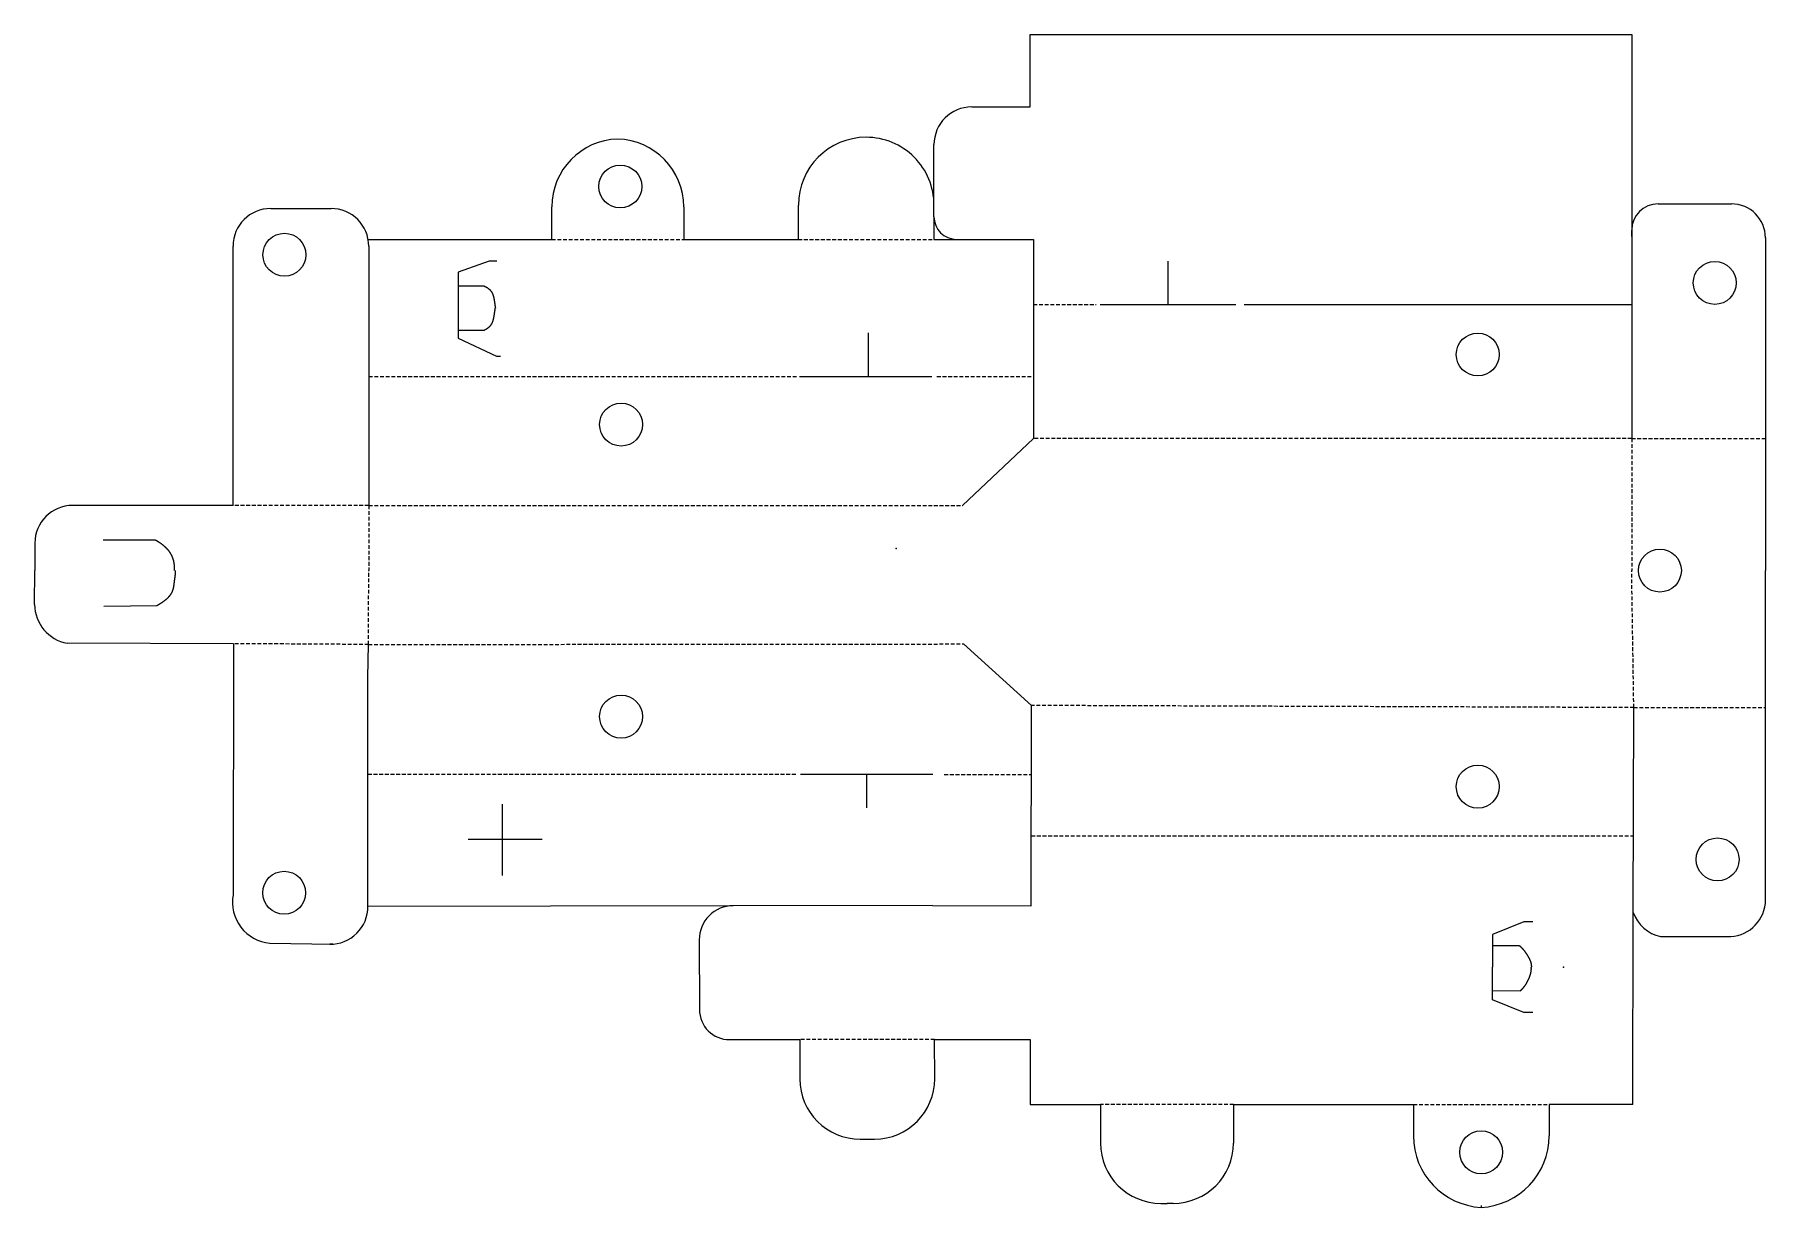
# Model space of a CAD drawing. Header units: millimetres. Extents: x -114 to 115, y -82 to 74.
import ezdxf

# ---------------------------------------------------------------- set-up
doc = ezdxf.new("R2010")
doc.units = ezdxf.units.MM
doc.linetypes.add('DASHED', pattern=[0.75, 0.5, -0.25])
doc.layers.get('0').update_dxf_attribs({"linetype": 'CONTINUOUS'})

msp = doc.modelspace()

# ---------------------------------------------------------------- linework, layer by layer
for p, q in [((17.75, 64.48), (17.75, 74.07)), ((17.75, 74.07), (97.57, 74.07)), ((97.57, 74.07), (97.57, 20.49)), ((10, 64.48), (17.75, 64.48)), ((5, 49.91), (5, 59.48)), ((-83.01, 51), (-75, 51)), ((-45.71, 46.91), (-45.71, 51.21)), ((-28.21, 51.21), (-28.21, 46.91)), ((-13, 46.91), (-13, 51.45)), ((101.07, 51.62), (110.81, 51.62)), ((5, 49.91), (5, 46.91)), ((-88.01, 11.6), (-88.01, 46)), ((-70.08, 46.91), (-45.71, 46.91)), ((-70, 46), (-70, 11.6)), ((-28.21, 46.91), (-13, 46.91)), ((5, 46.91), (18.19, 46.91)), ((7, 46.91), (8, 46.91)), ((18.19, 46.91), (18.19, 20.49)), ((97.57, 47.28), (97.57, 48.12)), ((115.31, 47.12), (115.31, 2.96)), ((-54, 44), (-58.14, 42.55)), ((-53, 44), (-54, 44)), ((36.05, 38.27), (36.05, 44)), ((-58.14, 42.55), (-58.14, 37.79)), ((-58.14, 40.73), (-54.72, 40.73)), ((-58.14, 37.79), (-58.14, 33.79)), ((27.05, 38.27), (45.05, 38.27)), ((46.15, 38.27), (97.57, 38.27)), ((-58.14, 34.85), (-54.72, 34.85)), ((-3.71, 28.73), (-3.71, 34.5)), ((-58.14, 33.79), (-53.07, 31.4)), ((-53.07, 31.4), (-52.5, 31.4)), ((-12.84, 28.73), (4.73, 28.73)), ((18.19, 20.49), (8.79, 11.6)), ((-88.01, 11.6), (-109.3, 11.6)), ((-105.24, 7.03), (-98.31, 7.03)), ((-114.3, 6.6), (-114.3, 2.96)), ((-114.33, -1.54), (-114.3, 2.96)), ((115.31, -41.2), (115.31, 2.96)), ((-105.17, -1.78), (-98.07, -1.66)), ((-87.93, -6.74), (-110, -6.69)), ((-87.93, -6.74), (-88.01, -40.09)), ((-70.1, -11.24), (-70.03, -6.85)), ((17.94, -14.94), (8.91, -6.78)), ((-70.1, -41.61), (-70.1, -11.24)), ((17.88, -41.51), (17.94, -14.94)), ((97.75, -42.39), (97.85, -15.22)), ((-12.72, -24.06), (4.85, -24.06)), ((-3.94, -24.06), (-3.94, -28.51)), ((-52.3, -28.04), (-52.3, -37.48)), ((-56.83, -32.7), (-47, -32.7)), ((-21.66, -41.51), (-70.1, -41.61)), ((4.81, -41.46), (-21.66, -41.51)), ((4.81, -41.46), (17.88, -41.51)), ((97.72, -67.88), (97.75, -42.39)), ((83.25, -43.64), (79.09, -45.32)), ((79.09, -45.32), (79.09, -49.66)), ((84.44, -43.64), (83.25, -43.64)), ((101.4, -45.61), (110.24, -45.61)), ((-83.13, -46.48), (-74.78, -46.61)), ((-74.78, -46.61), (-75.18, -46.61)), ((-26.15, -46.02), (-26.13, -55.29)), ((79.09, -46.78), (82.66, -46.78)), ((79.09, -54), (79.09, -49.66)), ((79.09, -52.77), (82.8, -52.8)), ((83.25, -55.67), (79.09, -54)), ((84.44, -55.67), (83.25, -55.67)), ((-22.13, -59.28), (-12.82, -59.27)), ((-12.82, -59.27), (-12.81, -64.5)), ((5.01, -59.27), (17.75, -59.27)), ((5.08, -59.27), (5.01, -59.27)), ((5.09, -64.46), (5.08, -59.27)), ((17.75, -59.27), (17.75, -67.88)), ((17.75, -67.88), (27.1, -67.88)), ((27.1, -67.88), (27.1, -73)), ((44.73, -67.88), (44.73, -73)), ((44.73, -67.88), (68.62, -67.88)), ((68.62, -67.88), (68.61, -67.88)), ((68.61, -67.88), (68.61, -72.05)), ((97.72, -67.88), (86.61, -67.88)), ((86.61, -67.88), (86.61, -72.05)), ((-4.8, -72.48), (-2.89, -72.48)), ((35.1, -81), (35.92, -81)), ((36.73, -81), (35.92, -81)), ((77.61, -81.27), (77.61, -81.54))]:
    msp.add_line(p, q)
at = {"linetype": 'DASHED'}
for p, q in [((-45.71, 46.91), (-28.21, 46.91)), ((-13, 46.91), (5, 46.91)), ((18.19, 38.27), (26.5, 38.27)), ((-70, 28.73), (-13.26, 28.73)), ((5.39, 28.73), (18.19, 28.73)), ((97.57, 20.49), (18.19, 20.49)), ((97.57, 20.49), (115.31, 20.49)), ((97.57, 20.49), (97.57, 2.96)), ((-70, 11.6), (-88.01, 11.6)), ((-70, 11.6), (-70, 2.96)), ((-70, 11.6), (8.79, 11.6)), ((-70.03, -6.85), (-70, 2.96)), ((97.85, -15.22), (97.57, 2.96)), ((-70.03, -6.85), (-87.93, -6.74)), ((-70.03, -6.85), (8.91, -6.78)), ((97.85, -15.22), (17.94, -14.94)), ((97.85, -15.22), (115.31, -15.22)), ((-70.1, -24.05), (-13.24, -24.05)), ((6.37, -24.08), (17.92, -24.1)), ((17.91, -32.25), (97.79, -32.25)), ((5.08, -59.27), (-12.82, -59.27)), ((44.73, -67.88), (27.1, -67.88)), ((68.61, -67.88), (86.61, -67.88))]:
    msp.add_line(p, q, dxfattribs=at)
for centre in [(-36.62, 53.92), (-81.19, 44.86), (108.59, 41.13), (77.15, 31.63), (-36.52, 22.33), (101.31, 2.96), (101.31, 2.96), (-36.52, -16.42), (77.15, -25.71), (108.97, -35.37), (-81.22, -39.79), (77.6, -74.23)]:
    msp.add_circle(centre, 2.85)
for centre, radius, start, end in [((10, 59.48), 5, 90.0005, 180.0005), ((-36.71, 51.21), 9, 91.6024, 180), ((-37.21, 51.21), 9, 0, 88.3976), ((-4, 51.45), 9, 90, 180), ((-4, 51.45), 9, -0.0002, 90.001), ((-83.01, 46), 5, 90, 180), ((-75, 46), 5, 0, 90), ((101.07, 48.12), 3.5, 90, 180), ((110.81, 47.12), 4.5, 0, 90), ((8, 49.91), 3, 180.0005, 270.0005), ((-109.3, 6.6), 5, 90, 180), ((-109.08, -1.52), 5.25, 180.2316, 259.8868), ((-82.6, -41.02), 5.49, 170.1872, 264.4704), ((110.43, -40.71), 4.9, 267.6884, 354.2645), ((-75.1, -41.61), 5, -90.8943, 0), ((-21.65, -46.01), 4.5, 90.1174, 180.1174), ((102.49, -40.71), 5.02, 199.5561, 257.5232), ((-22.13, -55.28), 4, 180.1174, 270.1174), ((-4.81, -64.48), 8, 180.1174, 270.1174), ((-2.91, -64.48), 8, -89.8826, 0.1174), ((35.1, -73), 8, 180, 270), ((36.73, -73), 8, -90, 0), ((78.11, -72.05), 9.5, 180.0031, 266.9817), ((77.11, -72.05), 9.5, 273.0183, 359.9969)]:
    msp.add_arc(centre, radius, start, end)
for points in [[(-54.72, 40.73), (-54.62, 40.69), (-54.43, 40.6), (-54.19, 40.45), (-53.94, 40.25), (-53.72, 39.98), (-53.57, 39.7), (-53.47, 39.4), (-53.4, 39.09), (-53.35, 38.78), (-53.3, 38.46), (-53.26, 38.2), (-53.23, 38), (-53.21, 37.86), (-53.2, 37.79)], [(-54.72, 34.85), (-54.62, 34.9), (-54.43, 34.99), (-54.19, 35.14), (-53.94, 35.34), (-53.72, 35.61), (-53.57, 35.89), (-53.47, 36.19), (-53.4, 36.49), (-53.35, 36.81), (-53.3, 37.13), (-53.26, 37.39), (-53.23, 37.59), (-53.21, 37.73), (-53.2, 37.79)], [(-98.31, 7.03), (-98.23, 6.99), (-98.08, 6.9), (-97.86, 6.76), (-97.58, 6.58), (-97.27, 6.33), (-96.99, 6.08), (-96.73, 5.82), (-96.52, 5.55), (-96.33, 5.27), (-96.18, 4.99), (-96.05, 4.7), (-95.96, 4.41), (-95.88, 4.12), (-95.84, 3.82), (-95.81, 3.53), (-95.81, 3.3), (-95.81, 3.13), (-95.82, 3.01), (-95.83, 2.96)], [(-98.07, -1.66), (-97.98, -1.61), (-97.81, -1.5), (-97.55, -1.35), (-97.22, -1.13), (-96.85, -0.85), (-96.53, -0.55), (-96.27, -0.23), (-96.08, 0.09), (-95.95, 0.43), (-95.87, 0.78), (-95.82, 1.12), (-95.78, 1.45), (-95.74, 1.77), (-95.69, 2.07), (-95.66, 2.37), (-95.64, 2.6), (-95.64, 2.78), (-95.65, 2.9), (-95.65, 2.96)], [(82.66, -46.78), (82.73, -46.84), (82.85, -46.95), (83.02, -47.13), (83.23, -47.36), (83.45, -47.66), (83.65, -47.96), (83.83, -48.25), (83.98, -48.54), (84.11, -48.82), (84.21, -49.1), (84.25, -49.34), (84.26, -49.51), (84.26, -49.63), (84.25, -49.69)], [(82.8, -52.8), (82.87, -52.74), (83, -52.61), (83.18, -52.42), (83.4, -52.15), (83.62, -51.81), (83.8, -51.46), (83.96, -51.14), (84.08, -50.83), (84.17, -50.54), (84.23, -50.26), (84.26, -50.04), (84.26, -49.87), (84.25, -49.75), (84.25, -49.69)]]:
    msp.add_open_spline(points, degree=5)
for p in [(0, 5.91), (88.52, -49.66)]:
    msp.add_point(p)

doc.saveas('drawing.dxf')
